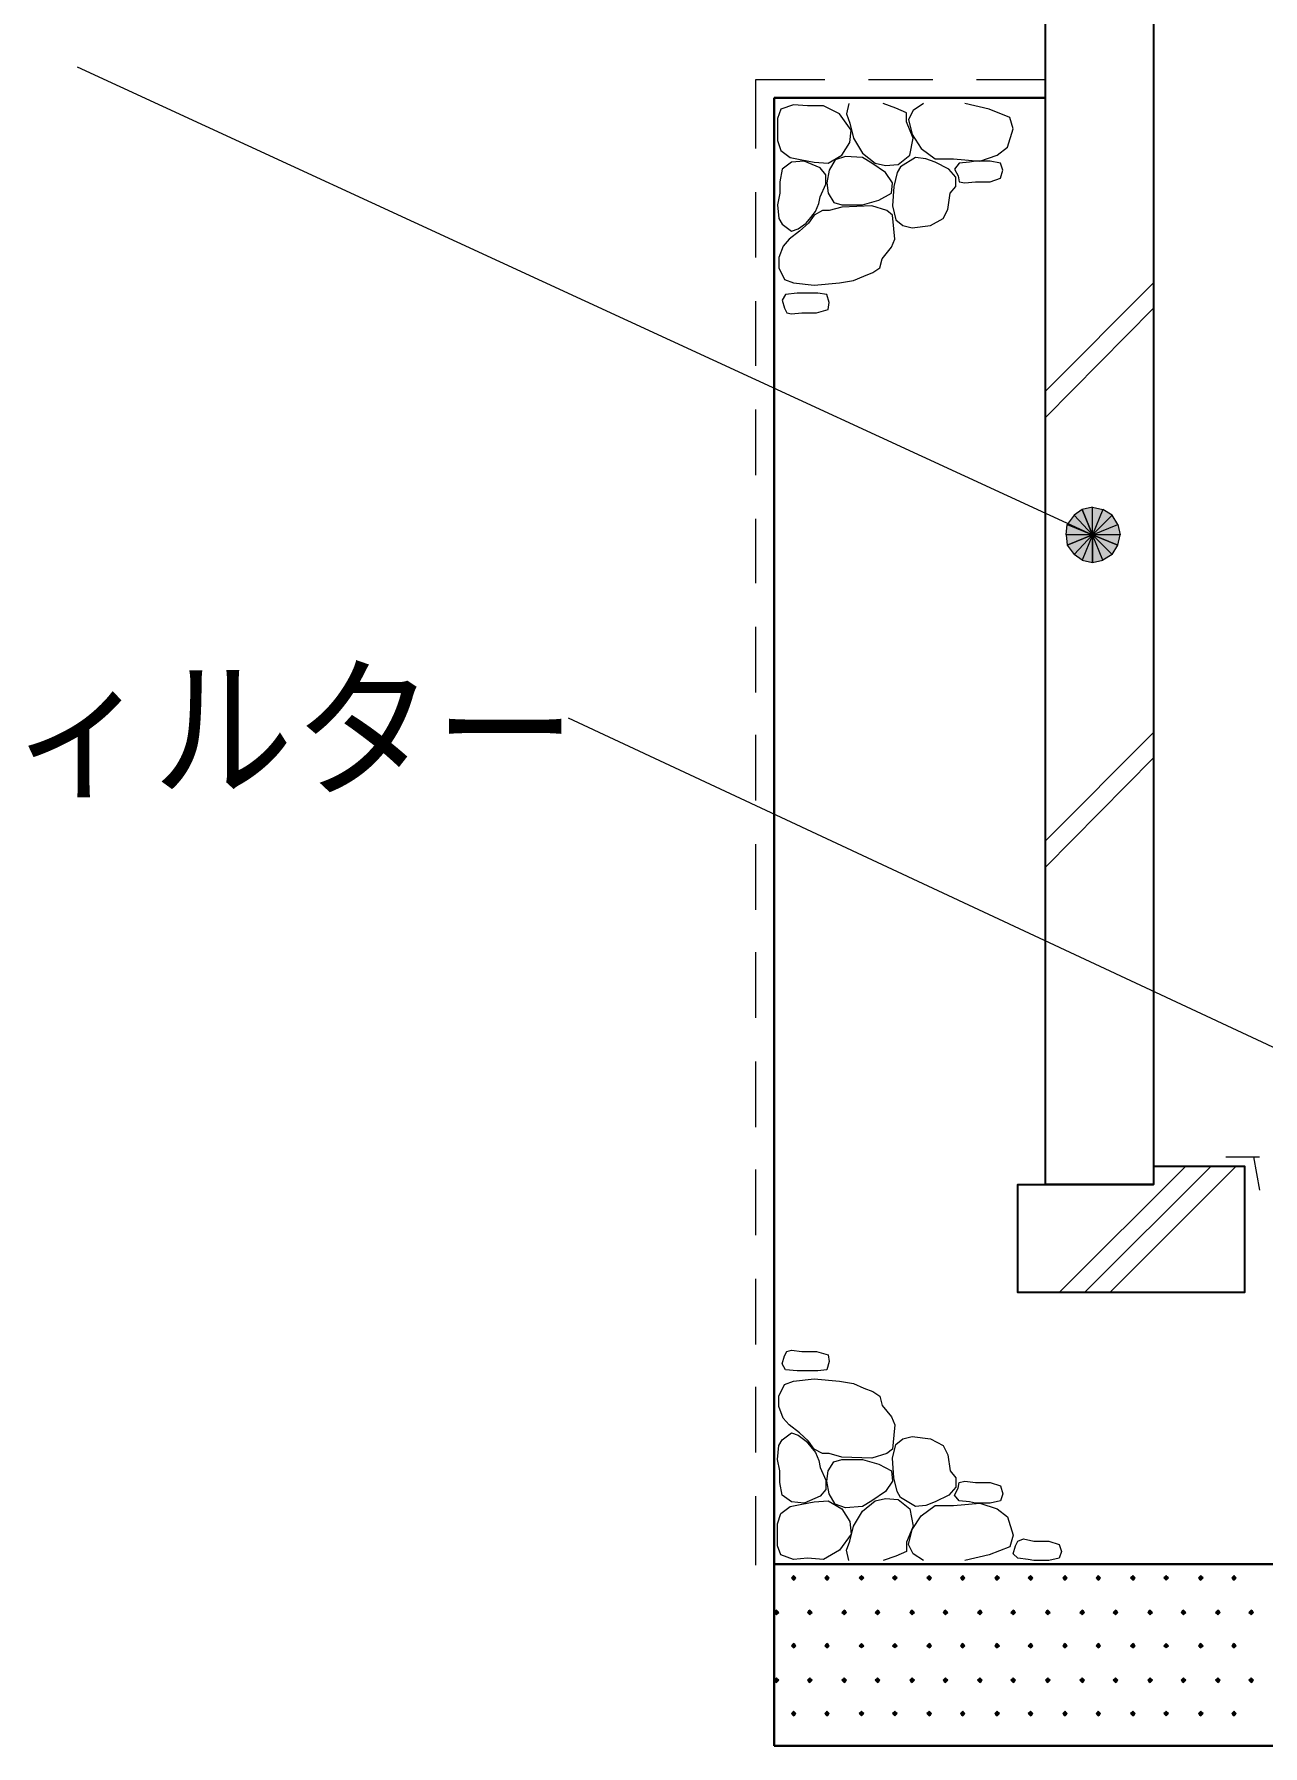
# Model space of a CAD drawing. Header units: millimetres. Extents: x 0 to 420, y 0 to 297.
# Drawn here: x 40.27 to 62.89, y 205.02 to 236.52 of the extents above; entities that cross this region are included whole.
import ezdxf
from ezdxf.enums import TextEntityAlignment as Align

# ---------------------------------------------------------------- set-up
doc = ezdxf.new("R2010")
doc.units = ezdxf.units.MM
doc.styles.add('kst32b', font='NotoSansJP-Variable.ttf')

msp = doc.modelspace()

# ---------------------------------------------------------------- hatches: boundary and pattern name
for points in [[(59.563, 227.774), (59.415, 227.669), (59.754, 227.309), (59.563, 227.774)], [(54.25, 208.153), (54.229, 208.132), (54.208, 208.111), (54.229, 208.089), (54.25, 208.068), (54.271, 208.089), (54.293, 208.111), (54.271, 208.132), (54.25, 208.153)], [(54.864, 208.153), (54.843, 208.132), (54.822, 208.111), (54.843, 208.089), (54.864, 208.068), (54.885, 208.089), (54.906, 208.111), (54.885, 208.132), (54.864, 208.153)], [(55.499, 208.153), (55.478, 208.132), (55.457, 208.111), (55.478, 208.089), (55.499, 208.068), (55.52, 208.089), (55.541, 208.111), (55.52, 208.132), (55.499, 208.153)], [(56.113, 208.153), (56.092, 208.132), (56.071, 208.111), (56.092, 208.089), (56.113, 208.068), (56.134, 208.089), (56.155, 208.111), (56.134, 208.132), (56.113, 208.153)], [(56.748, 208.153), (56.727, 208.132), (56.705, 208.111), (56.727, 208.089), (56.748, 208.068), (56.769, 208.089), (56.79, 208.111), (56.769, 208.132), (56.748, 208.153)], [(57.362, 208.153), (57.341, 208.132), (57.319, 208.111), (57.341, 208.089), (57.362, 208.068), (57.383, 208.089), (57.404, 208.111), (57.383, 208.132), (57.362, 208.153)], [(57.997, 208.153), (57.975, 208.132), (57.954, 208.111), (57.975, 208.089), (57.997, 208.068), (58.018, 208.089), (58.039, 208.111), (58.018, 208.132), (57.997, 208.153)], [(58.611, 208.153), (58.589, 208.132), (58.568, 208.111), (58.589, 208.089), (58.611, 208.068), (58.632, 208.089), (58.653, 208.111), (58.632, 208.132), (58.611, 208.153)], [(59.246, 208.153), (59.224, 208.132), (59.203, 208.111), (59.224, 208.089), (59.246, 208.068), (59.267, 208.089), (59.288, 208.111), (59.267, 208.132), (59.246, 208.153)], [(59.859, 208.153), (59.838, 208.132), (59.817, 208.111), (59.838, 208.089), (59.859, 208.068), (59.881, 208.089), (59.902, 208.111), (59.881, 208.132), (59.859, 208.153)], [(60.494, 208.153), (60.473, 208.132), (60.452, 208.111), (60.473, 208.089), (60.494, 208.068), (60.516, 208.089), (60.537, 208.111), (60.516, 208.132), (60.494, 208.153)], [(61.108, 208.153), (61.087, 208.132), (61.066, 208.111), (61.087, 208.089), (61.108, 208.068), (61.129, 208.089), (61.151, 208.111), (61.129, 208.132), (61.108, 208.153)], [(61.743, 208.153), (61.722, 208.132), (61.701, 208.111), (61.722, 208.089), (61.743, 208.068), (61.764, 208.089), (61.786, 208.111), (61.764, 208.132), (61.743, 208.153)], [(62.357, 208.153), (62.336, 208.132), (62.315, 208.111), (62.336, 208.089), (62.357, 208.068), (62.378, 208.089), (62.399, 208.111), (62.378, 208.132), (62.357, 208.153)], [(53.933, 207.518), (53.912, 207.497), (53.89, 207.476), (53.912, 207.454), (53.933, 207.433), (53.954, 207.454), (53.975, 207.476), (53.954, 207.497), (53.933, 207.518)], [(54.546, 207.518), (54.525, 207.497), (54.504, 207.476), (54.525, 207.454), (54.546, 207.433), (54.568, 207.454), (54.589, 207.476), (54.568, 207.497), (54.546, 207.518)], [(55.182, 207.518), (55.16, 207.497), (55.139, 207.476), (55.16, 207.454), (55.182, 207.433), (55.203, 207.454), (55.224, 207.476), (55.203, 207.497), (55.182, 207.518)], [(55.795, 207.518), (55.774, 207.497), (55.753, 207.476), (55.774, 207.454), (55.795, 207.433), (55.816, 207.454), (55.838, 207.476), (55.816, 207.497), (55.795, 207.518)], [(56.43, 207.518), (56.409, 207.497), (56.388, 207.476), (56.409, 207.454), (56.43, 207.433), (56.452, 207.454), (56.473, 207.476), (56.452, 207.497), (56.43, 207.518)], [(57.044, 207.518), (57.023, 207.497), (57.002, 207.476), (57.023, 207.454), (57.044, 207.433), (57.065, 207.454), (57.087, 207.476), (57.065, 207.497), (57.044, 207.518)], [(57.679, 207.518), (57.658, 207.497), (57.637, 207.476), (57.658, 207.454), (57.679, 207.433), (57.7, 207.454), (57.721, 207.476), (57.7, 207.497), (57.679, 207.518)], [(58.293, 207.518), (58.272, 207.497), (58.251, 207.476), (58.272, 207.454), (58.293, 207.433), (58.314, 207.454), (58.335, 207.476), (58.314, 207.497), (58.293, 207.518)], [(58.928, 207.518), (58.907, 207.497), (58.886, 207.476), (58.907, 207.454), (58.928, 207.433), (58.949, 207.454), (58.97, 207.476), (58.949, 207.497), (58.928, 207.518)], [(59.563, 207.518), (59.542, 207.497), (59.521, 207.476), (59.542, 207.454), (59.563, 207.433), (59.584, 207.454), (59.605, 207.476), (59.584, 207.497), (59.563, 207.518)], [(60.177, 207.518), (60.156, 207.497), (60.135, 207.476), (60.156, 207.454), (60.177, 207.433), (60.198, 207.454), (60.219, 207.476), (60.198, 207.497), (60.177, 207.518)], [(60.812, 207.518), (60.791, 207.497), (60.77, 207.476), (60.791, 207.454), (60.812, 207.433), (60.833, 207.454), (60.854, 207.476), (60.833, 207.497), (60.812, 207.518)], [(61.426, 207.518), (61.404, 207.497), (61.383, 207.476), (61.404, 207.454), (61.426, 207.433), (61.447, 207.454), (61.468, 207.476), (61.447, 207.497), (61.426, 207.518)], [(62.061, 207.518), (62.04, 207.497), (62.018, 207.476), (62.04, 207.454), (62.061, 207.433), (62.082, 207.454), (62.103, 207.476), (62.082, 207.497), (62.061, 207.518)], [(62.675, 207.518), (62.653, 207.497), (62.632, 207.476), (62.653, 207.454), (62.675, 207.433), (62.696, 207.454), (62.717, 207.476), (62.696, 207.497), (62.675, 207.518)], [(54.25, 206.904), (54.229, 206.883), (54.208, 206.862), (54.229, 206.841), (54.25, 206.82), (54.271, 206.841), (54.293, 206.862), (54.271, 206.883), (54.25, 206.904)], [(54.864, 206.904), (54.843, 206.883), (54.822, 206.862), (54.843, 206.841), (54.864, 206.82), (54.885, 206.841), (54.906, 206.862), (54.885, 206.883), (54.864, 206.904)], [(55.499, 206.904), (55.478, 206.883), (55.457, 206.862), (55.478, 206.841), (55.499, 206.82), (55.52, 206.841), (55.541, 206.862), (55.52, 206.883), (55.499, 206.904)], [(56.113, 206.904), (56.092, 206.883), (56.071, 206.862), (56.092, 206.841), (56.113, 206.82), (56.134, 206.841), (56.155, 206.862), (56.134, 206.883), (56.113, 206.904)], [(56.748, 206.904), (56.727, 206.883), (56.705, 206.862), (56.727, 206.841), (56.748, 206.82), (56.769, 206.841), (56.79, 206.862), (56.769, 206.883), (56.748, 206.904)], [(57.362, 206.904), (57.341, 206.883), (57.319, 206.862), (57.341, 206.841), (57.362, 206.82), (57.383, 206.841), (57.404, 206.862), (57.383, 206.883), (57.362, 206.904)], [(57.997, 206.904), (57.975, 206.883), (57.954, 206.862), (57.975, 206.841), (57.997, 206.82), (58.018, 206.841), (58.039, 206.862), (58.018, 206.883), (57.997, 206.904)], [(58.611, 206.904), (58.589, 206.883), (58.568, 206.862), (58.589, 206.841), (58.611, 206.82), (58.632, 206.841), (58.653, 206.862), (58.632, 206.883), (58.611, 206.904)], [(59.246, 206.904), (59.224, 206.883), (59.203, 206.862), (59.224, 206.841), (59.246, 206.82), (59.267, 206.841), (59.288, 206.862), (59.267, 206.883), (59.246, 206.904)], [(59.859, 206.904), (59.838, 206.883), (59.817, 206.862), (59.838, 206.841), (59.859, 206.82), (59.881, 206.841), (59.902, 206.862), (59.881, 206.883), (59.859, 206.904)], [(60.494, 206.904), (60.473, 206.883), (60.452, 206.862), (60.473, 206.841), (60.494, 206.82), (60.516, 206.841), (60.537, 206.862), (60.516, 206.883), (60.494, 206.904)], [(61.108, 206.904), (61.087, 206.883), (61.066, 206.862), (61.087, 206.841), (61.108, 206.82), (61.129, 206.841), (61.151, 206.862), (61.129, 206.883), (61.108, 206.904)], [(61.743, 206.904), (61.722, 206.883), (61.701, 206.862), (61.722, 206.841), (61.743, 206.82), (61.764, 206.841), (61.786, 206.862), (61.764, 206.883), (61.743, 206.904)], [(62.357, 206.904), (62.336, 206.883), (62.315, 206.862), (62.336, 206.841), (62.357, 206.82), (62.378, 206.841), (62.399, 206.862), (62.378, 206.883), (62.357, 206.904)], [(53.933, 206.269), (53.912, 206.248), (53.89, 206.227), (53.912, 206.206), (53.933, 206.184), (53.954, 206.206), (53.975, 206.227), (53.954, 206.248), (53.933, 206.269)], [(54.546, 206.269), (54.525, 206.248), (54.504, 206.227), (54.525, 206.206), (54.546, 206.184), (54.568, 206.206), (54.589, 206.227), (54.568, 206.248), (54.546, 206.269)], [(55.182, 206.269), (55.16, 206.248), (55.139, 206.227), (55.16, 206.206), (55.182, 206.184), (55.203, 206.206), (55.224, 206.227), (55.203, 206.248), (55.182, 206.269)], [(55.795, 206.269), (55.774, 206.248), (55.753, 206.227), (55.774, 206.206), (55.795, 206.184), (55.816, 206.206), (55.838, 206.227), (55.816, 206.248), (55.795, 206.269)], [(56.43, 206.269), (56.409, 206.248), (56.388, 206.227), (56.409, 206.206), (56.43, 206.184), (56.452, 206.206), (56.473, 206.227), (56.452, 206.248), (56.43, 206.269)], [(57.044, 206.269), (57.023, 206.248), (57.002, 206.227), (57.023, 206.206), (57.044, 206.184), (57.065, 206.206), (57.087, 206.227), (57.065, 206.248), (57.044, 206.269)], [(57.679, 206.269), (57.658, 206.248), (57.637, 206.227), (57.658, 206.206), (57.679, 206.184), (57.7, 206.206), (57.721, 206.227), (57.7, 206.248), (57.679, 206.269)], [(58.293, 206.269), (58.272, 206.248), (58.251, 206.227), (58.272, 206.206), (58.293, 206.184), (58.314, 206.206), (58.335, 206.227), (58.314, 206.248), (58.293, 206.269)], [(58.928, 206.269), (58.907, 206.248), (58.886, 206.227), (58.907, 206.206), (58.928, 206.184), (58.949, 206.206), (58.97, 206.227), (58.949, 206.248), (58.928, 206.269)], [(59.563, 206.269), (59.542, 206.248), (59.521, 206.227), (59.542, 206.206), (59.563, 206.184), (59.584, 206.206), (59.605, 206.227), (59.584, 206.248), (59.563, 206.269)], [(60.177, 206.269), (60.156, 206.248), (60.135, 206.227), (60.156, 206.206), (60.177, 206.184), (60.198, 206.206), (60.219, 206.227), (60.198, 206.248), (60.177, 206.269)], [(60.812, 206.269), (60.791, 206.248), (60.77, 206.227), (60.791, 206.206), (60.812, 206.184), (60.833, 206.206), (60.854, 206.227), (60.833, 206.248), (60.812, 206.269)], [(61.426, 206.269), (61.404, 206.248), (61.383, 206.227), (61.404, 206.206), (61.426, 206.184), (61.447, 206.206), (61.468, 206.227), (61.447, 206.248), (61.426, 206.269)], [(62.061, 206.269), (62.04, 206.248), (62.018, 206.227), (62.04, 206.206), (62.061, 206.184), (62.082, 206.206), (62.103, 206.227), (62.082, 206.248), (62.061, 206.269)], [(62.675, 206.269), (62.653, 206.248), (62.632, 206.227), (62.653, 206.206), (62.675, 206.184), (62.696, 206.206), (62.717, 206.227), (62.696, 206.248), (62.675, 206.269)], [(54.25, 205.655), (54.229, 205.634), (54.208, 205.613), (54.229, 205.592), (54.25, 205.571), (54.271, 205.592), (54.293, 205.613), (54.271, 205.634), (54.25, 205.655)], [(54.864, 205.655), (54.843, 205.634), (54.822, 205.613), (54.843, 205.592), (54.864, 205.571), (54.885, 205.592), (54.906, 205.613), (54.885, 205.634), (54.864, 205.655)], [(55.499, 205.655), (55.478, 205.634), (55.457, 205.613), (55.478, 205.592), (55.499, 205.571), (55.52, 205.592), (55.541, 205.613), (55.52, 205.634), (55.499, 205.655)], [(56.113, 205.655), (56.092, 205.634), (56.071, 205.613), (56.092, 205.592), (56.113, 205.571), (56.134, 205.592), (56.155, 205.613), (56.134, 205.634), (56.113, 205.655)], [(56.748, 205.655), (56.727, 205.634), (56.705, 205.613), (56.727, 205.592), (56.748, 205.571), (56.769, 205.592), (56.79, 205.613), (56.769, 205.634), (56.748, 205.655)], [(57.362, 205.655), (57.341, 205.634), (57.319, 205.613), (57.341, 205.592), (57.362, 205.571), (57.383, 205.592), (57.404, 205.613), (57.383, 205.634), (57.362, 205.655)], [(57.997, 205.655), (57.975, 205.634), (57.954, 205.613), (57.975, 205.592), (57.997, 205.571), (58.018, 205.592), (58.039, 205.613), (58.018, 205.634), (57.997, 205.655)], [(58.611, 205.655), (58.589, 205.634), (58.568, 205.613), (58.589, 205.592), (58.611, 205.571), (58.632, 205.592), (58.653, 205.613), (58.632, 205.634), (58.611, 205.655)], [(59.246, 205.655), (59.224, 205.634), (59.203, 205.613), (59.224, 205.592), (59.246, 205.571), (59.267, 205.592), (59.288, 205.613), (59.267, 205.634), (59.246, 205.655)], [(59.859, 205.655), (59.838, 205.634), (59.817, 205.613), (59.838, 205.592), (59.859, 205.571), (59.881, 205.592), (59.902, 205.613), (59.881, 205.634), (59.859, 205.655)], [(60.494, 205.655), (60.473, 205.634), (60.452, 205.613), (60.473, 205.592), (60.494, 205.571), (60.516, 205.592), (60.537, 205.613), (60.516, 205.634), (60.494, 205.655)], [(61.108, 205.655), (61.087, 205.634), (61.066, 205.613), (61.087, 205.592), (61.108, 205.571), (61.129, 205.592), (61.151, 205.613), (61.129, 205.634), (61.108, 205.655)], [(61.743, 205.655), (61.722, 205.634), (61.701, 205.613), (61.722, 205.592), (61.743, 205.571), (61.764, 205.592), (61.786, 205.613), (61.764, 205.634), (61.743, 205.655)], [(62.357, 205.655), (62.336, 205.634), (62.315, 205.613), (62.336, 205.592), (62.357, 205.571), (62.378, 205.592), (62.399, 205.613), (62.378, 205.634), (62.357, 205.655)]]:
    msp.add_hatch(color=7).paths.add_polyline_path(points)
h = msp.add_hatch(color=7)
h.paths.add_polyline_path([(60.113, 227.669), (59.944, 227.774), (59.754, 227.309), (60.113, 227.669)])
h.paths.add_polyline_path([(59.944, 227.774), (59.754, 227.309), (59.754, 227.817), (59.944, 227.774)])
h.paths.add_polyline_path([(59.754, 227.309), (59.754, 227.817), (59.563, 227.774), (59.754, 227.309)])
h = msp.add_hatch(color=7)
h.paths.add_polyline_path([(59.415, 227.669), (59.288, 227.499), (59.754, 227.309), (59.415, 227.669)])
h.paths.add_polyline_path([(59.288, 227.499), (59.754, 227.309), (59.267, 227.309), (59.288, 227.499)])
h.paths.add_polyline_path([(59.754, 227.309), (59.267, 227.309), (59.288, 227.118), (59.754, 227.309)])
h = msp.add_hatch(color=7)
h.paths.add_polyline_path([(60.219, 227.118), (60.262, 227.309), (59.754, 227.309), (60.219, 227.118)])
h.paths.add_polyline_path([(60.262, 227.309), (59.754, 227.309), (60.219, 227.499), (60.262, 227.309)])
h.paths.add_polyline_path([(59.754, 227.309), (60.219, 227.499), (60.113, 227.669), (59.754, 227.309)])
h = msp.add_hatch(color=7)
h.paths.add_polyline_path([(59.288, 227.118), (59.415, 226.949), (59.754, 227.309), (59.288, 227.118)])
h.paths.add_polyline_path([(59.415, 226.949), (59.754, 227.309), (59.563, 226.843), (59.415, 226.949)])
h.paths.add_polyline_path([(59.754, 227.309), (59.563, 226.843), (59.754, 226.801), (59.754, 227.309)])
h = msp.add_hatch(color=7)
h.paths.add_polyline_path([(59.754, 226.801), (59.944, 226.843), (59.754, 227.309), (59.754, 226.801)])
h.paths.add_polyline_path([(59.944, 226.843), (59.754, 227.309), (60.113, 226.949), (59.944, 226.843)])
h.paths.add_polyline_path([(59.754, 227.309), (60.113, 226.949), (60.219, 227.118), (59.754, 227.309)])

# ---------------------------------------------------------------- linework, layer by layer
at = {"lineweight": 25}
msp.add_lwpolyline([(58.886, 245.364), (57.552, 245.364), (57.552, 248.687), (59.542, 248.687), (59.542, 246.761), (60.875, 246.761), (60.875, 215.35), (58.886, 215.35)], close=True, dxfattribs=at)
at = {"lineweight": 13}
for points in [[(41.063, 235.924), (59.754, 227.309)], [(53.552, 234.421), (53.552, 235.691)], [(53.552, 235.691), (54.822, 235.691)], [(55.626, 235.691), (56.811, 235.691)], [(57.616, 235.691), (58.886, 235.691)], [(55.266, 235.246), (55.224, 235.056), (55.287, 234.887), (55.351, 234.611), (55.52, 234.336), (55.753, 234.146), (55.944, 234.103), (56.176, 234.124), (56.388, 234.294), (56.452, 234.611), (56.325, 234.908), (56.325, 235.077), (56.134, 235.162), (55.901, 235.246)], [(56.642, 235.246), (56.452, 235.119), (56.367, 234.95), (56.43, 234.675), (56.6, 234.421), (56.854, 234.23), (57.192, 234.23), (57.679, 234.188), (57.997, 234.294), (58.187, 234.442), (58.293, 234.781), (58.23, 234.992), (57.848, 235.14), (57.404, 235.246)], [(53.552, 232.41), (53.552, 233.616)], [(58.886, 229.955), (60.875, 231.944)], [(53.552, 230.42), (53.552, 231.606)], [(60.875, 231.479), (58.886, 229.468)], [(53.552, 228.409), (53.552, 229.616)], [(53.552, 226.42), (53.552, 227.605)], [(53.552, 224.409), (53.552, 225.615)], [(50.102, 223.943), (69.215, 215.011)], [(58.886, 221.679), (60.875, 223.668)], [(53.552, 222.419), (53.552, 223.626)], [(60.875, 223.203), (58.886, 221.192)], [(53.552, 220.408), (53.552, 221.615)], [(53.552, 218.419), (53.552, 219.625)], [(53.552, 216.408), (53.552, 217.614)], [(62.209, 215.858), (62.823, 215.858)], [(62.717, 215.858), (62.823, 215.244)], [(53.552, 214.418), (53.552, 215.625)], [(59.14, 213.36), (61.468, 215.688)], [(61.934, 215.688), (59.605, 213.36)], [(60.071, 213.36), (62.399, 215.688)], [(53.552, 212.407), (53.552, 213.614)], [(53.552, 210.418), (53.552, 211.624)], [(53.552, 208.344), (53.552, 209.613)], [(55.266, 208.428), (55.224, 208.619), (55.287, 208.788), (55.351, 209.063), (55.52, 209.338), (55.753, 209.529), (55.944, 209.571), (56.176, 209.55), (56.388, 209.381), (56.452, 209.063), (56.325, 208.767), (56.325, 208.597), (56.134, 208.513), (55.901, 208.428)], [(56.642, 208.428), (56.452, 208.555), (56.367, 208.724), (56.43, 209), (56.6, 209.254), (56.854, 209.444), (57.192, 209.444), (57.679, 209.487), (57.997, 209.381), (58.187, 209.232), (58.293, 208.894), (58.23, 208.682), (57.848, 208.534), (57.404, 208.428)]]:
    msp.add_lwpolyline(points, dxfattribs=at)
at = {"lineweight": 30}
for points in [[(53.89, 205.02), (53.89, 235.352)], [(53.89, 235.352), (58.886, 235.352)], [(84.54, 208.365), (53.89, 208.365)], [(53.89, 208.365), (79.227, 208.365)], [(53.89, 205.02), (84.54, 205.02)]]:
    msp.add_lwpolyline(points, dxfattribs=at)
at = {"lineweight": 13}
for points in [[(53.954, 234.738), (53.954, 234.569), (54.017, 234.379), (54.187, 234.251), (54.398, 234.209), (54.631, 234.167), (54.885, 234.146), (55.139, 234.294), (55.287, 234.527), (55.309, 234.759), (55.097, 235.056), (54.8, 235.204), (54.504, 235.204), (54.25, 235.225), (54.017, 235.14), (53.954, 234.971)], [(53.975, 233.13), (54.039, 233.024), (54.208, 232.897), (54.335, 232.939), (54.483, 233.045), (54.568, 233.151), (54.652, 233.257), (54.716, 233.405), (54.737, 233.532), (54.843, 233.765), (54.843, 233.934), (54.737, 234.061), (54.441, 234.188), (54.208, 234.167), (54.039, 234.04), (53.996, 233.807), (53.996, 233.595), (53.954, 233.384)], [(55.203, 234.273), (55.012, 234.209), (54.906, 234.019), (54.864, 233.786), (54.885, 233.595), (54.991, 233.426), (55.139, 233.384), (55.52, 233.384), (55.816, 233.468), (56.049, 233.595), (56.071, 233.786), (55.944, 233.976), (55.689, 234.146), (55.52, 234.251)], [(56.219, 234.082), (56.155, 233.976), (56.092, 233.722), (56.071, 233.362), (56.134, 233.108), (56.261, 233.003), (56.43, 232.96), (56.769, 233.003), (57.002, 233.13), (57.087, 233.299), (57.129, 233.595), (57.235, 233.722), (57.235, 233.892), (57.108, 234.04), (56.854, 234.167), (56.684, 234.23), (56.494, 234.251)], [(57.489, 234.167), (57.298, 234.146), (57.214, 234.04), (57.277, 233.913), (57.298, 233.807), (57.404, 233.786), (57.595, 233.807), (57.87, 233.807), (58.06, 233.871), (58.103, 234.019), (58.06, 234.146), (57.87, 234.188), (57.595, 234.188)], [(54.631, 231.902), (55.097, 231.944), (55.351, 231.987), (55.541, 232.071), (55.711, 232.135), (55.838, 232.22), (55.88, 232.389), (56.049, 232.6), (56.113, 232.749), (56.092, 232.939), (56.071, 233.193), (55.965, 233.278), (55.689, 233.362), (55.139, 233.341), (54.906, 233.278), (54.779, 233.278), (54.631, 233.193), (54.525, 233.045), (54.356, 232.897), (54.166, 232.749), (54.06, 232.622), (53.975, 232.41), (53.975, 232.22), (54.081, 232.008), (54.25, 231.944)], [(54.314, 231.754), (54.102, 231.733), (54.039, 231.627), (54.081, 231.479), (54.123, 231.394), (54.208, 231.373), (54.398, 231.394), (54.673, 231.394), (54.885, 231.457), (54.906, 231.584), (54.864, 231.733), (54.695, 231.754), (54.42, 231.754)], [(54.314, 211.921), (54.102, 211.942), (54.039, 212.048), (54.081, 212.196), (54.123, 212.28), (54.208, 212.302), (54.398, 212.28), (54.673, 212.28), (54.885, 212.217), (54.906, 212.09), (54.864, 211.942), (54.695, 211.921), (54.42, 211.921)], [(54.631, 211.772), (55.097, 211.73), (55.351, 211.688), (55.541, 211.603), (55.711, 211.54), (55.838, 211.455), (55.88, 211.286), (56.049, 211.074), (56.113, 210.926), (56.092, 210.735), (56.071, 210.481), (55.965, 210.397), (55.689, 210.312), (55.139, 210.333), (54.906, 210.397), (54.779, 210.397), (54.631, 210.481), (54.525, 210.629), (54.356, 210.778), (54.166, 210.926), (54.06, 211.053), (53.975, 211.264), (53.975, 211.455), (54.081, 211.667), (54.25, 211.73)], [(53.975, 210.545), (54.039, 210.651), (54.208, 210.778), (54.335, 210.735), (54.483, 210.629), (54.568, 210.524), (54.652, 210.418), (54.716, 210.27), (54.737, 210.143), (54.843, 209.91), (54.843, 209.74), (54.737, 209.613), (54.441, 209.487), (54.208, 209.508), (54.039, 209.635), (53.996, 209.867), (53.996, 210.079), (53.954, 210.291)], [(56.219, 209.592), (56.155, 209.698), (56.092, 209.952), (56.071, 210.312), (56.134, 210.566), (56.261, 210.672), (56.43, 210.714), (56.769, 210.672), (57.002, 210.545), (57.087, 210.375), (57.129, 210.079), (57.235, 209.952), (57.235, 209.783), (57.108, 209.635), (56.854, 209.508), (56.684, 209.444), (56.494, 209.423)], [(55.203, 209.402), (55.012, 209.465), (54.906, 209.656), (54.864, 209.889), (54.885, 210.079), (54.991, 210.248), (55.139, 210.291), (55.52, 210.291), (55.816, 210.206), (56.049, 210.079), (56.071, 209.889), (55.944, 209.698), (55.689, 209.529), (55.52, 209.423)], [(57.489, 209.508), (57.298, 209.529), (57.214, 209.635), (57.277, 209.762), (57.298, 209.867), (57.404, 209.889), (57.595, 209.867), (57.87, 209.867), (58.06, 209.804), (58.103, 209.656), (58.06, 209.529), (57.87, 209.487), (57.595, 209.487)], [(53.954, 208.936), (53.954, 209.105), (54.017, 209.296), (54.187, 209.423), (54.398, 209.465), (54.631, 209.508), (54.885, 209.529), (55.139, 209.381), (55.287, 209.148), (55.309, 208.915), (55.097, 208.619), (54.8, 208.449), (54.504, 208.471), (54.25, 208.449), (54.017, 208.534), (53.954, 208.703)], [(58.568, 208.449), (58.378, 208.471), (58.293, 208.555), (58.335, 208.703), (58.378, 208.788), (58.484, 208.83), (58.674, 208.788), (58.949, 208.788), (59.14, 208.724), (59.182, 208.597), (59.14, 208.471), (58.949, 208.428), (58.674, 208.428)]]:
    msp.add_lwpolyline(points, close=True, dxfattribs=at)
at = {"lineweight": 0}
for points in [[(59.563, 227.774), (59.415, 227.669), (59.754, 227.309)], [(59.754, 227.309), (59.754, 227.817), (59.563, 227.774)], [(59.944, 227.774), (59.754, 227.309), (59.754, 227.817)], [(60.113, 227.669), (59.944, 227.774), (59.754, 227.309)], [(59.288, 227.499), (59.754, 227.309), (59.267, 227.309)], [(59.415, 227.669), (59.288, 227.499), (59.754, 227.309)], [(59.754, 227.309), (60.219, 227.499), (60.113, 227.669)], [(60.262, 227.309), (59.754, 227.309), (60.219, 227.499)], [(59.754, 227.309), (59.267, 227.309), (59.288, 227.118)], [(59.288, 227.118), (59.415, 226.949), (59.754, 227.309)], [(59.415, 226.949), (59.754, 227.309), (59.563, 226.843)], [(59.754, 227.309), (59.563, 226.843), (59.754, 226.801)], [(59.754, 226.801), (59.944, 226.843), (59.754, 227.309)], [(59.944, 226.843), (59.754, 227.309), (60.113, 226.949)], [(59.754, 227.309), (60.113, 226.949), (60.219, 227.118)], [(60.219, 227.118), (60.262, 227.309), (59.754, 227.309)], [(54.25, 208.153), (54.229, 208.132), (54.208, 208.111), (54.229, 208.089), (54.25, 208.068), (54.271, 208.089), (54.293, 208.111), (54.271, 208.132)], [(54.864, 208.153), (54.843, 208.132), (54.822, 208.111), (54.843, 208.089), (54.864, 208.068), (54.885, 208.089), (54.906, 208.111), (54.885, 208.132)], [(55.499, 208.153), (55.478, 208.132), (55.457, 208.111), (55.478, 208.089), (55.499, 208.068), (55.52, 208.089), (55.541, 208.111), (55.52, 208.132)], [(56.113, 208.153), (56.092, 208.132), (56.071, 208.111), (56.092, 208.089), (56.113, 208.068), (56.134, 208.089), (56.155, 208.111), (56.134, 208.132)], [(56.748, 208.153), (56.727, 208.132), (56.705, 208.111), (56.727, 208.089), (56.748, 208.068), (56.769, 208.089), (56.79, 208.111), (56.769, 208.132)], [(57.362, 208.153), (57.341, 208.132), (57.319, 208.111), (57.341, 208.089), (57.362, 208.068), (57.383, 208.089), (57.404, 208.111), (57.383, 208.132)], [(57.997, 208.153), (57.975, 208.132), (57.954, 208.111), (57.975, 208.089), (57.997, 208.068), (58.018, 208.089), (58.039, 208.111), (58.018, 208.132)], [(58.611, 208.153), (58.589, 208.132), (58.568, 208.111), (58.589, 208.089), (58.611, 208.068), (58.632, 208.089), (58.653, 208.111), (58.632, 208.132)], [(59.246, 208.153), (59.224, 208.132), (59.203, 208.111), (59.224, 208.089), (59.246, 208.068), (59.267, 208.089), (59.288, 208.111), (59.267, 208.132)], [(59.859, 208.153), (59.838, 208.132), (59.817, 208.111), (59.838, 208.089), (59.859, 208.068), (59.881, 208.089), (59.902, 208.111), (59.881, 208.132)], [(60.494, 208.153), (60.473, 208.132), (60.452, 208.111), (60.473, 208.089), (60.494, 208.068), (60.516, 208.089), (60.537, 208.111), (60.516, 208.132)], [(61.108, 208.153), (61.087, 208.132), (61.066, 208.111), (61.087, 208.089), (61.108, 208.068), (61.129, 208.089), (61.151, 208.111), (61.129, 208.132)], [(61.743, 208.153), (61.722, 208.132), (61.701, 208.111), (61.722, 208.089), (61.743, 208.068), (61.764, 208.089), (61.786, 208.111), (61.764, 208.132)], [(62.357, 208.153), (62.336, 208.132), (62.315, 208.111), (62.336, 208.089), (62.357, 208.068), (62.378, 208.089), (62.399, 208.111), (62.378, 208.132)], [(53.933, 207.518), (53.912, 207.497), (53.89, 207.476), (53.912, 207.454), (53.933, 207.433), (53.954, 207.454), (53.975, 207.476), (53.954, 207.497)], [(54.546, 207.518), (54.525, 207.497), (54.504, 207.476), (54.525, 207.454), (54.546, 207.433), (54.568, 207.454), (54.589, 207.476), (54.568, 207.497)], [(55.182, 207.518), (55.16, 207.497), (55.139, 207.476), (55.16, 207.454), (55.182, 207.433), (55.203, 207.454), (55.224, 207.476), (55.203, 207.497)], [(55.795, 207.518), (55.774, 207.497), (55.753, 207.476), (55.774, 207.454), (55.795, 207.433), (55.816, 207.454), (55.838, 207.476), (55.816, 207.497)], [(56.43, 207.518), (56.409, 207.497), (56.388, 207.476), (56.409, 207.454), (56.43, 207.433), (56.452, 207.454), (56.473, 207.476), (56.452, 207.497)], [(57.044, 207.518), (57.023, 207.497), (57.002, 207.476), (57.023, 207.454), (57.044, 207.433), (57.065, 207.454), (57.087, 207.476), (57.065, 207.497)], [(57.679, 207.518), (57.658, 207.497), (57.637, 207.476), (57.658, 207.454), (57.679, 207.433), (57.7, 207.454), (57.721, 207.476), (57.7, 207.497)], [(58.293, 207.518), (58.272, 207.497), (58.251, 207.476), (58.272, 207.454), (58.293, 207.433), (58.314, 207.454), (58.335, 207.476), (58.314, 207.497)], [(58.928, 207.518), (58.907, 207.497), (58.886, 207.476), (58.907, 207.454), (58.928, 207.433), (58.949, 207.454), (58.97, 207.476), (58.949, 207.497)], [(59.563, 207.518), (59.542, 207.497), (59.521, 207.476), (59.542, 207.454), (59.563, 207.433), (59.584, 207.454), (59.605, 207.476), (59.584, 207.497)], [(60.177, 207.518), (60.156, 207.497), (60.135, 207.476), (60.156, 207.454), (60.177, 207.433), (60.198, 207.454), (60.219, 207.476), (60.198, 207.497)], [(60.812, 207.518), (60.791, 207.497), (60.77, 207.476), (60.791, 207.454), (60.812, 207.433), (60.833, 207.454), (60.854, 207.476), (60.833, 207.497)], [(61.426, 207.518), (61.404, 207.497), (61.383, 207.476), (61.404, 207.454), (61.426, 207.433), (61.447, 207.454), (61.468, 207.476), (61.447, 207.497)], [(62.061, 207.518), (62.04, 207.497), (62.018, 207.476), (62.04, 207.454), (62.061, 207.433), (62.082, 207.454), (62.103, 207.476), (62.082, 207.497)], [(62.675, 207.518), (62.653, 207.497), (62.632, 207.476), (62.653, 207.454), (62.675, 207.433), (62.696, 207.454), (62.717, 207.476), (62.696, 207.497)], [(54.25, 206.904), (54.229, 206.883), (54.208, 206.862), (54.229, 206.841), (54.25, 206.82), (54.271, 206.841), (54.293, 206.862), (54.271, 206.883)], [(54.864, 206.904), (54.843, 206.883), (54.822, 206.862), (54.843, 206.841), (54.864, 206.82), (54.885, 206.841), (54.906, 206.862), (54.885, 206.883)], [(55.499, 206.904), (55.478, 206.883), (55.457, 206.862), (55.478, 206.841), (55.499, 206.82), (55.52, 206.841), (55.541, 206.862), (55.52, 206.883)], [(56.113, 206.904), (56.092, 206.883), (56.071, 206.862), (56.092, 206.841), (56.113, 206.82), (56.134, 206.841), (56.155, 206.862), (56.134, 206.883)], [(56.748, 206.904), (56.727, 206.883), (56.705, 206.862), (56.727, 206.841), (56.748, 206.82), (56.769, 206.841), (56.79, 206.862), (56.769, 206.883)], [(57.362, 206.904), (57.341, 206.883), (57.319, 206.862), (57.341, 206.841), (57.362, 206.82), (57.383, 206.841), (57.404, 206.862), (57.383, 206.883)], [(57.997, 206.904), (57.975, 206.883), (57.954, 206.862), (57.975, 206.841), (57.997, 206.82), (58.018, 206.841), (58.039, 206.862), (58.018, 206.883)], [(58.611, 206.904), (58.589, 206.883), (58.568, 206.862), (58.589, 206.841), (58.611, 206.82), (58.632, 206.841), (58.653, 206.862), (58.632, 206.883)], [(59.246, 206.904), (59.224, 206.883), (59.203, 206.862), (59.224, 206.841), (59.246, 206.82), (59.267, 206.841), (59.288, 206.862), (59.267, 206.883)], [(59.859, 206.904), (59.838, 206.883), (59.817, 206.862), (59.838, 206.841), (59.859, 206.82), (59.881, 206.841), (59.902, 206.862), (59.881, 206.883)], [(60.494, 206.904), (60.473, 206.883), (60.452, 206.862), (60.473, 206.841), (60.494, 206.82), (60.516, 206.841), (60.537, 206.862), (60.516, 206.883)], [(61.108, 206.904), (61.087, 206.883), (61.066, 206.862), (61.087, 206.841), (61.108, 206.82), (61.129, 206.841), (61.151, 206.862), (61.129, 206.883)], [(61.743, 206.904), (61.722, 206.883), (61.701, 206.862), (61.722, 206.841), (61.743, 206.82), (61.764, 206.841), (61.786, 206.862), (61.764, 206.883)], [(62.357, 206.904), (62.336, 206.883), (62.315, 206.862), (62.336, 206.841), (62.357, 206.82), (62.378, 206.841), (62.399, 206.862), (62.378, 206.883)], [(53.933, 206.269), (53.912, 206.248), (53.89, 206.227), (53.912, 206.206), (53.933, 206.184), (53.954, 206.206), (53.975, 206.227), (53.954, 206.248)], [(54.546, 206.269), (54.525, 206.248), (54.504, 206.227), (54.525, 206.206), (54.546, 206.184), (54.568, 206.206), (54.589, 206.227), (54.568, 206.248)], [(55.182, 206.269), (55.16, 206.248), (55.139, 206.227), (55.16, 206.206), (55.182, 206.184), (55.203, 206.206), (55.224, 206.227), (55.203, 206.248)], [(55.795, 206.269), (55.774, 206.248), (55.753, 206.227), (55.774, 206.206), (55.795, 206.184), (55.816, 206.206), (55.838, 206.227), (55.816, 206.248)], [(56.43, 206.269), (56.409, 206.248), (56.388, 206.227), (56.409, 206.206), (56.43, 206.184), (56.452, 206.206), (56.473, 206.227), (56.452, 206.248)], [(57.044, 206.269), (57.023, 206.248), (57.002, 206.227), (57.023, 206.206), (57.044, 206.184), (57.065, 206.206), (57.087, 206.227), (57.065, 206.248)], [(57.679, 206.269), (57.658, 206.248), (57.637, 206.227), (57.658, 206.206), (57.679, 206.184), (57.7, 206.206), (57.721, 206.227), (57.7, 206.248)], [(58.293, 206.269), (58.272, 206.248), (58.251, 206.227), (58.272, 206.206), (58.293, 206.184), (58.314, 206.206), (58.335, 206.227), (58.314, 206.248)], [(58.928, 206.269), (58.907, 206.248), (58.886, 206.227), (58.907, 206.206), (58.928, 206.184), (58.949, 206.206), (58.97, 206.227), (58.949, 206.248)], [(59.563, 206.269), (59.542, 206.248), (59.521, 206.227), (59.542, 206.206), (59.563, 206.184), (59.584, 206.206), (59.605, 206.227), (59.584, 206.248)], [(60.177, 206.269), (60.156, 206.248), (60.135, 206.227), (60.156, 206.206), (60.177, 206.184), (60.198, 206.206), (60.219, 206.227), (60.198, 206.248)], [(60.812, 206.269), (60.791, 206.248), (60.77, 206.227), (60.791, 206.206), (60.812, 206.184), (60.833, 206.206), (60.854, 206.227), (60.833, 206.248)], [(61.426, 206.269), (61.404, 206.248), (61.383, 206.227), (61.404, 206.206), (61.426, 206.184), (61.447, 206.206), (61.468, 206.227), (61.447, 206.248)], [(62.061, 206.269), (62.04, 206.248), (62.018, 206.227), (62.04, 206.206), (62.061, 206.184), (62.082, 206.206), (62.103, 206.227), (62.082, 206.248)], [(62.675, 206.269), (62.653, 206.248), (62.632, 206.227), (62.653, 206.206), (62.675, 206.184), (62.696, 206.206), (62.717, 206.227), (62.696, 206.248)], [(54.25, 205.655), (54.229, 205.634), (54.208, 205.613), (54.229, 205.592), (54.25, 205.571), (54.271, 205.592), (54.293, 205.613), (54.271, 205.634)], [(54.864, 205.655), (54.843, 205.634), (54.822, 205.613), (54.843, 205.592), (54.864, 205.571), (54.885, 205.592), (54.906, 205.613), (54.885, 205.634)], [(55.499, 205.655), (55.478, 205.634), (55.457, 205.613), (55.478, 205.592), (55.499, 205.571), (55.52, 205.592), (55.541, 205.613), (55.52, 205.634)], [(56.113, 205.655), (56.092, 205.634), (56.071, 205.613), (56.092, 205.592), (56.113, 205.571), (56.134, 205.592), (56.155, 205.613), (56.134, 205.634)], [(56.748, 205.655), (56.727, 205.634), (56.705, 205.613), (56.727, 205.592), (56.748, 205.571), (56.769, 205.592), (56.79, 205.613), (56.769, 205.634)], [(57.362, 205.655), (57.341, 205.634), (57.319, 205.613), (57.341, 205.592), (57.362, 205.571), (57.383, 205.592), (57.404, 205.613), (57.383, 205.634)], [(57.997, 205.655), (57.975, 205.634), (57.954, 205.613), (57.975, 205.592), (57.997, 205.571), (58.018, 205.592), (58.039, 205.613), (58.018, 205.634)], [(58.611, 205.655), (58.589, 205.634), (58.568, 205.613), (58.589, 205.592), (58.611, 205.571), (58.632, 205.592), (58.653, 205.613), (58.632, 205.634)], [(59.246, 205.655), (59.224, 205.634), (59.203, 205.613), (59.224, 205.592), (59.246, 205.571), (59.267, 205.592), (59.288, 205.613), (59.267, 205.634)], [(59.859, 205.655), (59.838, 205.634), (59.817, 205.613), (59.838, 205.592), (59.859, 205.571), (59.881, 205.592), (59.902, 205.613), (59.881, 205.634)], [(60.494, 205.655), (60.473, 205.634), (60.452, 205.613), (60.473, 205.592), (60.494, 205.571), (60.516, 205.592), (60.537, 205.613), (60.516, 205.634)], [(61.108, 205.655), (61.087, 205.634), (61.066, 205.613), (61.087, 205.592), (61.108, 205.571), (61.129, 205.592), (61.151, 205.613), (61.129, 205.634)], [(61.743, 205.655), (61.722, 205.634), (61.701, 205.613), (61.722, 205.592), (61.743, 205.571), (61.764, 205.592), (61.786, 205.613), (61.764, 205.634)], [(62.357, 205.655), (62.336, 205.634), (62.315, 205.613), (62.336, 205.592), (62.357, 205.571), (62.378, 205.592), (62.399, 205.613), (62.378, 205.634)]]:
    msp.add_lwpolyline(points, close=True, dxfattribs=at)
at = {"lineweight": 25}
msp.add_lwpolyline([(60.875, 215.688), (62.548, 215.688), (62.548, 213.36), (58.378, 213.36), (58.378, 215.35), (60.875, 215.35)], dxfattribs=at)

# ---------------------------------------------------------------- texts
at = {"style": 'kst32b'}
msp.add_text('底面フィルター', height=2.0791, dxfattribs=at).set_placement((32.046, 222.695), (50.239, 222.695), align=Align.FIT)

doc.saveas('drawing.dxf')
